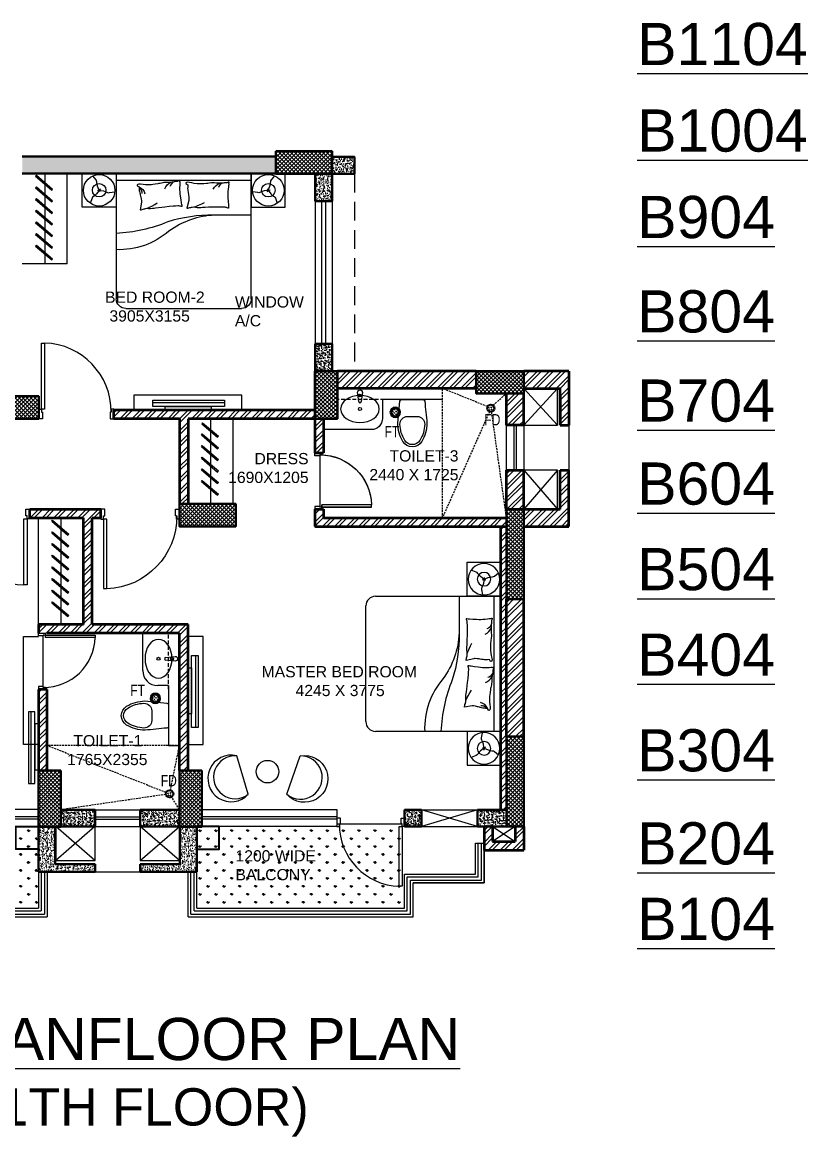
# Model space of a CAD drawing. Header units: millimetres. Extents: x 2919505 to 2966223, y -2460693 to -2283121.
# Drawn here: x 2955754 to 2966223, y -2317863 to -2303013 of the extents above; entities that cross this region are included whole.
import ezdxf
from ezdxf.enums import TextEntityAlignment as Align

# ---------------------------------------------------------------- set-up
doc = ezdxf.new("R2010")
doc.units = ezdxf.units.MM
doc.header["$LTSCALE"] = 100
doc.header["$MEASUREMENT"] = 0
doc.linetypes.add('DASHED2', pattern=[0.375, 0.25, -0.125])
doc.linetypes.add('HIDDEN', pattern=[0.375, 0.25, -0.125])
for name, color, linetype, lineweight in [('ACC BLOCK', 211, 'Continuous', 30), ('COL H', 252, 'Continuous', 5), ('COLHACTH', 252, 'Continuous', 5), ('door', 35, 'Continuous', 13), ('FIX', 152, 'Continuous', 18), ('fixtures', 151, 'Continuous', 5), ('furn', 12, 'Continuous', 13), ('furniture', 5, 'Continuous', 18), ('hatch', 9, 'Continuous', 0), ('hidden', 127, 'HIDDEN', 5), ('MKG TEXT', 7, 'Continuous', 25), ('PROJ.', 7, 'DASHED2', 18), ('S-BALCONY HATCH', 34, 'Continuous', 5), ('Stairs', 2, 'Continuous', 18), ('text', 7, 'Continuous', 9), ('WALL', 1, 'Continuous', 35), ('WALL HATCH', 43, 'Continuous', 5), ('win', 150, 'Continuous', 18)]:
    doc.layers.add(name, color=color, linetype=linetype, lineweight=lineweight)
doc.layers.add('cutout', color=7, linetype='HIDDEN', lineweight=20, true_color=0x0544ff)
doc.layers.add('STR. COLUMN', color=7, linetype='Continuous', lineweight=30, true_color=0xf50000)
doc.styles.add('ARIAL', font='arial.ttf')
doc.styles.add('S', font='GOTHIC.TTF')
doc.styles.get("Standard").update_dxf_attribs({"font": 'sanss___.ttf'})
pattern_1 = [(45, (36.67, 147869.8), (-79.549513, 79.549513), []), (45, (89.7, 147869.8), (-79.549513, 79.549513), [])]
pattern_2 = [(50, (36.665, 147869.8), (71.7260183, -6.2752135), [7.5, -82.5]), (355, (36.665, 147869.8), (-13.8751334, 75.2192134), [6, -66]), (100.4514445, (42.64, 147869.28), (57.8508847, 68.9439991), [6.3740192, -70.1142112]), (46.1842, (36.665, 147889.8), (106.724133, -16.551928), [11.25, -123.75]), (96.6356355, (45.56, 147888.42), (93.4661946, 97.41186), [9.5610342, -105.171376]), (351.184164, (36.67, 147889.8), (93.4661945, 97.41186), [9, -99]), (21, (46.665, 147884.8), (59.6907052, -40.2618891), [7.5, -82.5]), (326, (46.665, 147884.8), (24.3315332, 72.5150045), [6, -66]), (71.4514447, (51.64, 147881.446), (84.0222377, 32.2531153), [6.374019, -70.1142112]), (37.5, (36.665, 147869.8), (1.21598553, 33.28938538), [0, -65.2, 0, -67, 0, -66.25]), (7.5, (36.665, 147869.8), (26.30695374, 39.4411712), [0, -38.2, 0, -63.7, 0, -25.25]), (327.5, (14.365, 147869.8), (53.38224362, -2.25548717), [0, -25, 0, -78, 0, -103.5]), (317.5, (4.365, 147869.8), (58.31861693, 10.01049823), [0, -32.5, 0, -51.8, 0, -73.5])]
pattern_3 = [(45, (0, 147869.8), (-79.549513, 79.549513), []), (45, (53.03, 147869.8), (-79.549513, 79.549513), [])]

# ---------------------------------------------------------------- blocks, each defined once
blk = doc.blocks.new('col-1')
at = {"layer": 'COL H', "lineweight": 5, "ltscale": 0.1}
h = blk.add_hatch(dxfattribs=at)
h.set_pattern_fill('ANSI37', color=256, scale=300)
h.paths.add_polyline_path([(2928695, -2448501), (2928695, -2448801), (2929445, -2448801), (2929445, -2448501)])
at = {"layer": 'STR. COLUMN', "color": 4}
blk.add_lwpolyline([(2928695, -2448501), (2928695, -2448801), (2929445, -2448801), (2929445, -2448501)], close=True, dxfattribs=at)
blk = doc.blocks.new('col11')
at = {"layer": 'COL H', "lineweight": 5, "ltscale": 0.1}
h = blk.add_hatch(dxfattribs=at)
h.set_pattern_fill('ANSI37', color=256, scale=300)
h.paths.add_polyline_path([(2941089, -2447531), (2941319, -2447531), (2941319, -2448731), (2941089, -2448731)])
at = {"layer": 'STR. COLUMN', "color": 4}
blk.add_lwpolyline([(2941089, -2447531), (2941319, -2447531), (2941319, -2448731), (2941089, -2448731)], close=True, dxfattribs=at)
blk = doc.blocks.new('col13')
at = {"layer": 'COLHACTH', "ltscale": 0.1}
h = blk.add_hatch(dxfattribs=at)
h.set_pattern_fill('ANSI37', color=8, scale=300, angle=-90)
h.set_pattern_definition([(315, (5373535.45, 473163.58), (26.5165043, 26.5165043), []), (45, (5373535.45, 473163.58), (-26.5165043, 26.5165043), [])])
h.paths.add_polyline_path([(2925034, -2455531), (2924734, -2455531), (2924734, -2456166), (2925034, -2456166)])
at = {"layer": 'STR. COLUMN', "color": 4}
blk.add_lwpolyline([(2925034, -2455531), (2924734, -2455531), (2924734, -2456166), (2925034, -2456166)], close=True, dxfattribs=at)
blk = doc.blocks.new('A$C4EBC2541')
at = {"layer": 'door', "linetype": 'Continuous'}
for p, q in [((34, 120), (34, 958)), ((34, 958), (74, 958)), ((74, 958), (74, 120)), ((74, 120), (34, 120))]:
    blk.add_line(p, q, dxfattribs=at)
for points in [[(48, 0), (0, 0), (0, 120), (34, 120), (34, 82), (48, 82)], [(902, 0), (950, 0), (950, 120), (916, 120), (916, 82), (902, 82)]]:
    blk.add_lwpolyline(points, close=True, dxfattribs=at)
at = {"layer": 'door', "lineweight": 9, "ltscale": 0.5}
blk.add_arc((47, 89), 870, 359.5132, 88.1997, dxfattribs=at)
blk = doc.blocks.new('A$C36853A70')
at = {"layer": 'furn', "ltscale": 0.005}
blk.add_line((84, 0), (84, 800), dxfattribs=at)
blk.add_lwpolyline([(39, 648), (0, 648), (0, 136), (39, 136)], close=True, dxfattribs=at)
blk.add_3dface([(111, 800, 0), (39, 800, 0), (39, 0, 0), (111, 0, 0)], dxfattribs=at)
blk = doc.blocks.new('FT')
h = blk.add_hatch()
h.set_pattern_fill('GRASS', color=1, scale=30, style=0)
h.set_pattern_definition([(90, (-291077.183, -132848.178), (-21.2132034, 21.2132034), [5.625, -36.801407]), (45, (-291077.183, -132848.178), (-21.2132034, 21.2132034), [5.625, -24.375]), (135, (-291077.183, -132848.178), (-21.2132034, -21.2132034), [5.625, -24.375])])
h.paths.add_polyline_path([(50, 0, 1), (-50, 0, 1)])
at = {"ltscale": 0.01}
for radius in [65, 50]:
    blk.add_circle((0, 0), radius, dxfattribs=at)
blk = doc.blocks.new('FD')
h = blk.add_hatch()
h.set_pattern_fill('GRASS', color=1, scale=30, style=0)
h.set_pattern_definition([(48.263517, (-305643.78, 94638.493), (-1.7078496, 29.951348), [5.625, -36.801407]), (3.263517, (-305643.78, 94638.493), (-1.7078496, 29.951348), [5.625, -24.375]), (93.263517, (-305643.78, 94638.493), (-29.951348, -1.7078496), [5.625, -24.375])])
edge = h.paths.add_edge_path()
edge.add_arc((0, 0), 50, 318.2635, 498.2635)
edge.add_arc((0, 0), 50, 138.2635, 318.2635)
blk.add_circle((0, 0), 50)
blk = doc.blocks.new('A$C69EA10B6')
at = {"layer": 'furniture', "extrusion": (0, 0, -1)}
for p, q in [((1671, 900), (0, 900)), ((0, 900), (0, -900)), ((1800, -771), (1800, 771)), ((0, -900), (1671, -900))]:
    blk.add_line(p, q, dxfattribs=at)
at = {"layer": 'furniture', "flags": 128}
for points in [[(245, 1117), (169, 1148), (144, 1155), (123, 1158), (113, 1159, -0.201759), (86, 1169), (32, 1213)], [(206, 1110), (271, 1161), (289, 1179), (303, 1196), (308, 1204, -0.201759), (330, 1222), (396, 1247)], [(223, 1151), (234, 1070), (240, 1045), (249, 1025), (253, 1016, -0.201759), (257, 988), (246, 918)], [(557, 900), (557, 397, 0.081096), (648, -213, -0.085459), (800, -900)], [(557, 412, 0.147224), (770, -197, -0.192024), (1016, -900)], [(223, -1151), (234, -1070), (240, -1045), (249, -1025), (253, -1016, 0.201759), (257, -988), (246, -918)], [(245, -1117), (169, -1148), (144, -1155), (123, -1158), (113, -1159, 0.201759), (86, -1169), (32, -1213)], [(206, -1110), (271, -1161), (289, -1179), (303, -1196), (308, -1204, 0.201759), (330, -1222), (396, -1247)]]:
    blk.add_lwpolyline(points, format="xyb", dxfattribs=at)
for points in [[(462, 601), (458, 603), (454, 603), (437, 600), (421, 599), (373, 596), (325, 593), (294, 592), (268, 592), (241, 593), (210, 595), (180, 599), (158, 603), (151, 604), (143, 604), (136, 602), (131, 601), (126, 602), (124, 604), (123, 607), (121, 607), (119, 607), (117, 601), (117, 601), (118, 593), (121, 585), (125, 576), (127, 565), (126, 555), (126, 539), (129, 524), (131, 493), (131, 464), (130, 435), (128, 406), (127, 389), (127, 372), (132, 337), (134, 320), (136, 304), (138, 270), (140, 237), (139, 220), (138, 180), (134, 140), (128, 109), (120, 75), (119, 54), (120, 38), (127, 29), (137, 29), (137, 29), (154, 55), (178, 53), (202, 52), (218, 53), (233, 55), (250, 58), (259, 59), (277, 63), (288, 65), (315, 68), (343, 70), (352, 70), (360, 68), (462, 43), (462, 55), (460, 66), (457, 80), (453, 94), (451, 104), (449, 114), (448, 135), (451, 155), (454, 181), (455, 207), (454, 227), (452, 248), (450, 286), (448, 329), (447, 373), (446, 429), (446, 486), (447, 516), (448, 546), (450, 556), (451, 567), (455, 576), (460, 589), (461, 595)], [(439, -23), (434, -21), (430, -22), (414, -25), (398, -28), (351, -35), (303, -42), (273, -46), (246, -49), (220, -50), (189, -50), (158, -49), (136, -47), (129, -47), (121, -47), (114, -50), (109, -51), (104, -51), (102, -49), (101, -47), (99, -46), (96, -46), (95, -53), (95, -53), (97, -61), (100, -68), (105, -77), (109, -88), (108, -98), (109, -113), (114, -129), (118, -159), (121, -188), (122, -217), (123, -246), (124, -263), (125, -280), (133, -314), (137, -331), (140, -347), (145, -380), (150, -413), (151, -430), (153, -470), (152, -511), (149, -542), (145, -576), (145, -598), (148, -613), (155, -621), (165, -620), (165, -620), (180, -594), (204, -594), (228, -592), (243, -590), (258, -587), (275, -582), (284, -580), (302, -575), (312, -572), (339, -566), (366, -562), (375, -562), (384, -562), (487, -579), (486, -566), (483, -555), (479, -542), (474, -528), (471, -519), (468, -509), (466, -488), (467, -468), (468, -442), (466, -416), (463, -396), (460, -375), (454, -337), (449, -294), (444, -251), (438, -195), (433, -139), (431, -109), (430, -79), (430, -68), (431, -58), (434, -48), (438, -35), (439, -29)]]:
    blk.add_lwpolyline(points, close=True, dxfattribs=at)
for points in [[(448, 136), (440, 161), (434, 178), (425, 199), (406, 240), (389, 276)], [(466, -487), (456, -463), (448, -447), (437, -426), (415, -387), (394, -352)]]:
    blk.add_lwpolyline(points, dxfattribs=at)
at = {"layer": 'furniture'}
for centre, radius in [((225, 1127), 210), ((225, 1127), 90), ((225, -1127), 210), ((225, -1127), 90)]:
    blk.add_circle(centre, radius, dxfattribs=at)
at = {"layer": 'furniture', "extrusion": (0, 0, -1)}
for centre, radius, start, end in [((-1671, 771), 129, 90, 180), ((-285, 543), 167, 296.9135, 338.2241), ((-268, -96), 167, 291.9135, 333.2241), ((-297, -642), 127, 22.4901, 79.2392), ((-256, -632), 72.5, 31.6255, 99.8414), ((-1671, -771), 129, 180, 270)]:
    blk.add_arc(centre, radius, start, end, dxfattribs=at)
at = {"layer": 'furniture'}
for centre, start, end in [((209, 543), 193.2087, 254.2869), ((192, -103), 198.2087, 259.2869)]:
    blk.add_arc(centre, 82, start, end, dxfattribs=at)
for points in [[(0, 900), (452, 900), (452, 1352), (0, 1352)], [(90, 900), (0, 900), (0, -900), (90, -900)], [(0, -900), (452, -900), (452, -1352), (0, -1352)]]:
    blk.add_3dface(points, dxfattribs=at)
blk = doc.blocks.new('WC-WH')
for points in [[(315, 195), (22, 165, 0.384412), (0, 140), (0, -140, 0.383904), (22, -165, 0.001434), (314, -195, 0.140641), (560, -125, 0.259738), (630, 0, 0.259738), (560, 125, 0.139471)], [(225, 65), (225, -65, 0.422961), (328, -165, 0.13189), (544, -100, 0.259738), (600, 0, 0.259738), (544, 100, 0.13189), (328, 165, 0.422961)]]:
    blk.add_lwpolyline(points, format="xyb", close=True)
blk.add_arc((316, -170), 25, 264.2811, 270.16)
blk = doc.blocks.new('A$C618E22CC')
at = {"layer": 'FIX', "color": 151, "ltscale": 0.005}
for p, q in [((25, 239, -60), (129, 227, -60)), ((129, 199, -60), (25, 187, -60))]:
    blk.add_line(p, q, dxfattribs=at)
for centre, radius in [((61, 213, -60), 16.2), ((210, 213, -60), 17)]:
    blk.add_circle(centre, radius, dxfattribs=at)
at = {"layer": 'FIX', "color": 151, "ltscale": 0.005, "extrusion": (-3.17778e-34, -3.38964e-33, -1)}
blk.add_arc((-26, 213, 60), 25.7, 271.3849, 88.6151, dxfattribs=at)
at = {"layer": 'FIX', "color": 151, "ltscale": 0.005}
blk.add_arc((129, 213, -60), 13.6, 270.0001, 89.9999, dxfattribs=at)
at = {"layer": 'FIX', "color": 151, "ltscale": 0.005, "extrusion": (-1.16519e-33, -3.38964e-33, -1)}
blk.add_ellipse((210, 213, -60), major_axis=(0, 213), ratio=0.698357, dxfattribs=at)

msp = doc.modelspace()

# ---------------------------------------------------------------- hatches: boundary and pattern name
at = {"layer": 'S-BALCONY HATCH'}
h = msp.add_hatch(dxfattribs=at)
h.set_pattern_fill('GRASS', color=256, scale=150, style=0)
h.set_pattern_definition([(90, (3840323.48, -1897911.68), (-106.066017, 106.066017), [28.125, -184.007034]), (45, (3840323.48, -1897911.68), (-106.066017, 106.066017), [28.125, -121.875]), (135, (3840323.48, -1897911.68), (-106.066017, -106.066017), [28.125, -121.875])])
h.paths.add_polyline_path([(2954098.3, -2314816.3), (2954583.3, -2314816.3), (2954583.3, -2314816.3), (2955969.3, -2314816.3), (2955969.3, -2314296.3), (2955970, -2313731.3), (2954098.3, -2313731.3)])
h = msp.add_hatch(dxfattribs=at)
h.set_pattern_fill('GRASS', color=256, scale=150, style=0)
h.set_pattern_definition([(90, (3844304.48, -1897911.68), (-106.066017, 106.066017), [28.125, -184.007034]), (45, (3844304.48, -1897911.68), (-106.066017, 106.066017), [28.125, -121.875]), (135, (3844304.48, -1897911.68), (-106.066017, -106.066017), [28.125, -121.875])])
h.paths.add_polyline_path([(2958079.3, -2314816.3), (2958564.3, -2314816.3), (2958564.3, -2314816.3), (2960849.2, -2314816.3), (2960849.2, -2314296.3), (2960848.9, -2314296.3), (2960849.6, -2313731.3), (2958079.3, -2313731.3)])
at = {"layer": 'WALL HATCH'}
h = msp.add_hatch(dxfattribs=at)
h.set_pattern_fill('AR-CONC', color=8, scale=10, style=0)
h.set_pattern_definition(pattern_2)
h.paths.add_polyline_path([(2959134.2, -2305026.3), (2959134.2, -2304801.3), (2955754.2, -2304801.3), (2955754.2, -2305026.3)])
h = msp.add_hatch(dxfattribs=at)
h.set_pattern_fill('AR-CONC', color=8, scale=10, style=0)
h.set_pattern_definition(pattern_2)
h.paths.add_polyline_path([(2960184.2, -2304806.3), (2959884.2, -2304806.3), (2959884.2, -2305031.3), (2960184.2, -2305031.3)])
h.paths.add_polyline_path([(2959659.2, -2305031.3), (2959884.2, -2305031.3), (2959884.2, -2305389.9), (2959659.2, -2305389.9)])
h = msp.add_hatch(dxfattribs=at)
h.set_pattern_fill('AR-CONC', color=8, scale=10, style=0)
h.set_pattern_definition(pattern_2)
h.paths.add_polyline_path([(2959659.2, -2307661.3), (2959884.2, -2307661.3), (2959884.2, -2307296.4), (2959659.2, -2307296.4)])
h = msp.add_hatch(dxfattribs=at)
h.set_pattern_fill('ANSI32', color=256, scale=300, style=0)
h.set_pattern_definition(pattern_1)
h.paths.add_polyline_path([(2959654.2, -2309501.3), (2959769.2, -2309501.3), (2959769.2, -2309616.3), (2962209.3, -2309616.3), (2962209.3, -2309731.3), (2959654.2, -2309731.3)])
h.paths.add_polyline_path([(2963039.3, -2308382.5), (2962924.3, -2308383.5), (2962924.3, -2307982.3), (2962924.3, -2307891.3), (2962439.3, -2307891.3), (2962439.3, -2307661.3), (2963039.3, -2307661.3)])
h.paths.add_polyline_path([(2962439.3, -2307891.3), (2962439.3, -2307961.3), (2962209.3, -2307961.3), (2962209.3, -2308382.5), (2962439.3, -2308382.5), (2962439.3, -2307891.3)])
h = msp.add_hatch(dxfattribs=at)
h.set_pattern_fill('ANSI32', color=256, scale=300, style=0)
h.set_pattern_definition(pattern_1)
h.paths.add_polyline_path([(2961804.3, -2307661.3), (2961804.3, -2307661.3), (2961751.5, -2307661.3), (2959954.2, -2307661.3), (2959954.2, -2307891.3), (2961804.3, -2307891.3)])
h = msp.add_hatch(dxfattribs=at)
h.set_pattern_fill('ANSI32', color=256, scale=300, style=0)
h.set_pattern_definition(pattern_1)
h.paths.add_polyline_path([(2956974.2, -2308181.3), (2956974.2, -2308296.3), (2957849.3, -2308296.3), (2957849.5, -2309431.3), (2957964.3, -2309431.3), (2957964.3, -2308296.3), (2959654.2, -2308296.3), (2959654.2, -2308181.3)])
h = msp.add_hatch(dxfattribs=at)
h.set_pattern_fill('ANSI32', color=256, scale=300, style=0)
h.set_pattern_definition(pattern_1)
h.paths.add_polyline_path([(2959654.2, -2308296.3), (2959769.2, -2308296.3), (2959769.2, -2308751.3), (2959748.9, -2308751.3), (2959748.9, -2308751.3), (2959654.2, -2308751.3)])
h = msp.add_hatch(dxfattribs=at)
h.set_pattern_fill('ANSI32', color=256, scale=300, style=0)
h.set_pattern_definition(pattern_1)
h.paths.add_polyline_path([(2962209.3, -2308982.5), (2962439.3, -2308982.5), (2962439.3, -2309053.8), (2962439.3, -2309501.3), (2962209.3, -2309501.3)])
h = msp.add_hatch(dxfattribs=at)
h.set_pattern_fill('ANSI32', color=256, scale=300, style=0)
h.set_pattern_definition(pattern_1)
h.paths.add_polyline_path([(2963039.3, -2309731.3), (2963039.3, -2308982.5), (2962924.3, -2308982.5), (2962924.3, -2309501.3), (2962439.3, -2309501.3), (2962439.3, -2309731.3)])
h = msp.add_hatch(dxfattribs=at)
h.set_pattern_fill('ANSI32', color=256, scale=300, style=0)
h.set_pattern_definition(pattern_3)
h.paths.add_polyline_path([(2957849.3, -2312981.3), (2957964.3, -2312981.3), (2957964.3, -2311036.8), (2956684.3, -2311036.8), (2956684.3, -2309501.3), (2955854.3, -2309501.3), (2955854.3, -2309616.3), (2956569.3, -2309616.3), (2956569.3, -2311151.8), (2956834.3, -2311151.8), (2956834.3, -2311151.8), (2957849.3, -2311151.8)])
h = msp.add_hatch(dxfattribs=at)
h.set_pattern_fill('ANSI32', color=256, scale=300, style=0)
h.set_pattern_definition(pattern_3)
h.paths.add_polyline_path([(2956684.3, -2309501.3), (2956799.3, -2309501.3), (2956799.3, -2309616.3), (2956684.3, -2309616.3)])
h = msp.add_hatch(dxfattribs=at)
h.set_pattern_fill('ANSI32', color=256, scale=300, style=0)
h.set_pattern_definition([(45, (2939500.94, -2302441.33), (-79.5495, 79.5495), []), (45, (2939553.98, -2302441.33), (-79.5495, 79.5495), [])])
h.paths.add_polyline_path([(2962134.3, -2311542.7), (2962134.3, -2311324.9), (2962134.3, -2311368.5), (2962134.3, -2311530.1)])
h.paths.add_polyline_path([(2962134.4, -2309731.3), (2962209.3, -2309731.3), (2962209.3, -2311429.6), (2962209.3, -2311530.6), (2962209.3, -2313506.3), (2962134.4, -2313501.3), (2962134.4, -2311360.3), (2962134.3, -2311360.3), (2962134.3, -2309967.5), (2962134.4, -2309967.5)])
h = msp.add_hatch(dxfattribs=at)
h.set_pattern_fill('ANSI32', color=256, scale=300, style=0)
h.set_pattern_definition(pattern_3)
h.paths.add_polyline_path([(2962439.3, -2310701.3), (2962209.3, -2310701.3), (2962209.3, -2312531.3), (2962439.3, -2312531.3)])
h = msp.add_hatch(dxfattribs=at)
h.set_pattern_fill('ANSI32', color=256, scale=300, style=0)
h.set_pattern_definition(pattern_3)
h.paths.add_polyline_path([(2955969.3, -2311151.8), (2956084.3, -2311151.8), (2956084.3, -2311036.8), (2955969.3, -2311036.8)])
h.paths.add_polyline_path([(2956084.3, -2311901.8), (2955969.3, -2311901.8), (2955969.3, -2312981.3), (2956084.3, -2312981.3)])
h = msp.add_hatch(dxfattribs=at)
h.set_pattern_fill('ANSI32', color=256, scale=300, style=0)
h.set_pattern_definition(pattern_3)
h.paths.add_polyline_path([(2956569.3, -2311036.8), (2956199.3, -2311036.8), (2956084.3, -2311036.8), (2956084.3, -2311151.8), (2956569.3, -2311151.8)])
h = msp.add_hatch(dxfattribs=at)
h.set_pattern_fill('AR-CONC', color=8, scale=10, style=0)
h.set_pattern_definition(pattern_2)
edge = h.paths.add_edge_path()
edge.add_line((2956724.3, -2313506.3), (2956269.3, -2313506.3))
edge.add_line((2956269.3, -2313506.3), (2956269.3, -2313731.3))
edge.add_line((2956269.3, -2313731.3), (2956724.3, -2313731.3))
edge.add_line((2956724.3, -2313731.3), (2956724.3, -2313501.3))
h = msp.add_hatch(dxfattribs=at)
h.set_pattern_fill('AR-CONC', color=8, scale=10, style=0)
h.set_pattern_definition(pattern_2)
h.paths.add_polyline_path([(2957324.3, -2313731.3), (2957324.3, -2313506.3), (2957849.3, -2313506.3), (2957849.3, -2313731.3)])
h = msp.add_hatch(dxfattribs=at)
h.set_pattern_fill('AR-CONC', color=8, scale=10, style=0)
h.set_pattern_definition(pattern_2)
h.paths.add_polyline_path([(2962209.3, -2313506.3), (2961824, -2313506.3), (2961824, -2313731.3), (2962209.3, -2313731.3)])
h.paths.add_polyline_path([(2961061.7, -2313506.3), (2960849.2, -2313506.3), (2960849.2, -2313731.3), (2961061.7, -2313731.3)])
h = msp.add_hatch(dxfattribs=at)
h.set_pattern_fill('AR-CONC', color=8, scale=10, style=0)
h.set_pattern_definition(pattern_2)
h.paths.add_polyline_path([(2956194.3, -2314231.3), (2956724.3, -2314231.3), (2956724.3, -2314331.3), (2955969.3, -2314331.3), (2955969.3, -2313731.3), (2956199.3, -2313731.3), (2956194.3, -2313732.2), (2956194.3, -2314180.5)])
h = msp.add_hatch(dxfattribs=at)
h.set_pattern_fill('AR-CONC', color=8, scale=10, style=0)
h.set_pattern_definition(pattern_2)
h.paths.add_polyline_path([(2957324.3, -2314331.3), (2958079.3, -2314331.3), (2958079.3, -2313731.3), (2957854.3, -2313731.3), (2957854.3, -2314231.3), (2957324.3, -2314231.3)])
h = msp.add_hatch(dxfattribs=at)
h.set_pattern_fill('ANSI32', color=256, scale=300, style=0)
h.set_pattern_definition(pattern_1)
h.paths.add_polyline_path([(2962023.9, -2313931.3), (2962439.3, -2313931.3), (2962439.3, -2314046.3), (2962023.9, -2314046.3)])
h.paths.add_polyline_path([(2962023.9, -2313731.3), (2961908.9, -2313731.3), (2961908.9, -2314046.3), (2962023.9, -2314046.3)])
h.paths.add_polyline_path([(2962439.3, -2313731.3), (2962324.3, -2313731.3), (2962324.3, -2313931.3), (2962439.3, -2313931.3)])

# ---------------------------------------------------------------- linework, layer by layer
at = {"layer": 'ACC BLOCK', "ltscale": 0.1}
for p, q in [((2955754.2, -2304801.3), (2959134.2, -2304801.3)), ((2959884.2, -2304806.3), (2960184.2, -2304806.3)), ((2960184.2, -2305031.3), (2960184.2, -2304806.3)), ((2955754.2, -2305026.3), (2959134.2, -2305026.3)), ((2959659.2, -2305396.7), (2959659.2, -2305031.3)), ((2959884.2, -2305031.3), (2959884.2, -2305396.7)), ((2959884.2, -2305031.3), (2960184.2, -2305031.3)), ((2959659.2, -2305396.7), (2959884.2, -2305396.7)), ((2959659.2, -2307296.4), (2959659.2, -2307661.3)), ((2959884.2, -2307296.4), (2959659.2, -2307296.4)), ((2959884.2, -2307296.4), (2959884.2, -2307661.3)), ((2956724.3, -2313506.3), (2956269.3, -2313506.3)), ((2956724.3, -2313731.3), (2956724.3, -2313506.3)), ((2957324.3, -2313506.3), (2957849.3, -2313506.3)), ((2957324.3, -2313731.3), (2957324.3, -2313506.3)), ((2960849.2, -2313506.3), (2961074.2, -2313506.3)), ((2960849.2, -2313731.3), (2960849.2, -2313506.3)), ((2961074.2, -2313506.3), (2961074.2, -2313731.3)), ((2961824, -2313506.3), (2961824, -2313731.3)), ((2961824, -2313506.3), (2962209.3, -2313506.3)), ((2955969.3, -2313731.3), (2955969.3, -2314331.3)), ((2956194.3, -2313731.3), (2956194.3, -2314231.3)), ((2956724.3, -2313731.3), (2956199.3, -2313731.3)), ((2957324.3, -2313731.3), (2957849.3, -2313731.3)), ((2957854.3, -2313731.3), (2957854.3, -2314231.3)), ((2958079.3, -2313731.3), (2958079.3, -2314331.3)), ((2960849.2, -2313731.3), (2961074.2, -2313731.3)), ((2961824, -2313731.3), (2962209.3, -2313731.3)), ((2956724.3, -2314231.3), (2956194.3, -2314231.3)), ((2956724.3, -2314231.3), (2956724.3, -2314331.3)), ((2957324.3, -2314231.3), (2957854.3, -2314231.3)), ((2957324.3, -2314331.3), (2957324.3, -2314231.3)), ((2956724.3, -2314331.3), (2955969.3, -2314331.3)), ((2957324.3, -2314331.3), (2958079.3, -2314331.3))]:
    msp.add_line(p, q, dxfattribs=at)
at = {"layer": 'cutout', "color": 160, "linetype": 'Continuous', "lineweight": 9, "ltscale": 0.1, "true_color": 0x0040ff}
for p, q in [((2962889.3, -2307891.3), (2962439.3, -2308382.5)), ((2962439.3, -2307891.3), (2962889.3, -2308382.5)), ((2962439.3, -2308982.5), (2962889.3, -2309501.3)), ((2962889.3, -2308982.5), (2962439.3, -2309501.3)), ((2956723.5, -2313731.3), (2956199.3, -2314181.3)), ((2956723.5, -2314181.3), (2956199.3, -2313731.3)), ((2957323.5, -2314181.3), (2957849.3, -2313731.3)), ((2957849.3, -2314181.3), (2957324.3, -2313731.3)), ((2962324.3, -2313731.3), (2962023.9, -2313931.3)), ((2962023.9, -2313731.3), (2962324.3, -2313931.3))]:
    msp.add_line(p, q, dxfattribs=at)
at = {"layer": 'cutout', "color": 160, "linetype": 'Continuous', "ltscale": 0.1, "true_color": 0x0040ff}
for points in [[(2962889.3, -2307891.3), (2962439.3, -2307891.3), (2962439.3, -2308382.5), (2962889.3, -2308382.5)], [(2962889.3, -2308982.5), (2962439.3, -2308982.5), (2962439.3, -2309501.3), (2962889.3, -2309501.3)], [(2962023.9, -2313731.3), (2962324.3, -2313731.3), (2962324.3, -2313931.3), (2962023.9, -2313931.3)]]:
    msp.add_lwpolyline(points, close=True, dxfattribs=at)
for points in [[(2956724.3, -2314181.3), (2956724.3, -2313731.3), (2956199.3, -2313731.3), (2956199.3, -2314181.3), (2956724.3, -2314181.3)], [(2957849.3, -2314181.3), (2957849.3, -2313731.3), (2957324.3, -2313731.3), (2957324.3, -2314181.3), (2957849.3, -2314181.3)]]:
    msp.add_lwpolyline(points, dxfattribs=at)
at = {"layer": 'door', "linetype": 'Continuous'}
for p, q in [((2959654.2, -2308751.3), (2959748.9, -2308751.3)), ((2959654.2, -2308789.2), (2959654.2, -2308751.3)), ((2959718.6, -2308789.2), (2959654.2, -2308789.2)), ((2959718.6, -2308777.8), (2959718.6, -2308789.2)), ((2959748.9, -2308777.8), (2959718.6, -2308777.8)), ((2959748.9, -2308751.3), (2959748.9, -2308777.8)), ((2959654.2, -2309463.5), (2959654.2, -2309501.3)), ((2959718.6, -2309463.5), (2959654.2, -2309463.5)), ((2959654.2, -2309501.3), (2959748.9, -2309501.3)), ((2959718.6, -2309474.8), (2959718.6, -2309463.5)), ((2960410.8, -2309474.8), (2959718.6, -2309474.8)), ((2959748.9, -2309501.3), (2959748.9, -2309442.9)), ((2960410.8, -2309442.9), (2959748.9, -2309442.9)), ((2960410.8, -2309474.8), (2960410.8, -2309442.9))]:
    msp.add_line(p, q, dxfattribs=at)
at = {"layer": 'door'}
for p, q in [((2959718.6, -2308789.2), (2959718.6, -2309463.3)), ((2956033.6, -2311864), (2956033.6, -2311189.9)), ((2959949.2, -2313694.9), (2960803.6, -2313694.9))]:
    msp.add_line(p, q, dxfattribs=at)
at = {"layer": 'door', "lineweight": 9, "ltscale": 0.5, "extrusion": (0, 0, -1)}
for start_param, end_param in [(-0.0084924, 1.5393788), (-0.0084924, 0.0085007), (0.0085007, 1.5393788)]:
    msp.add_ellipse((2959724.4, -2309464.5), major_axis=(0, 686.7), ratio=1, start_param=start_param, end_param=end_param, dxfattribs=at)
at = {"layer": 'fixtures', "color": 8, "linetype": 'DASHED2', "ltscale": 2}
for p, q in [((2960654.2, -2308041.3), (2959954.2, -2308041.3)), ((2957704.3, -2311901.3), (2957704.3, -2311151.8))]:
    msp.add_line(p, q, dxfattribs=at)
at = {"layer": 'fixtures'}
for p, q in [((2957359.3, -2311652), (2957359.3, -2311151.8)), ((2957704.3, -2311852), (2957559.3, -2311852)), ((2957704.3, -2311852), (2957704.3, -2312652)), ((2957704.3, -2312652), (2957849.3, -2312652))]:
    msp.add_line(p, q, dxfattribs=at)
msp.add_lwpolyline([(2961354.2, -2308041.3), (2960554.2, -2308041.3), (2960554.2, -2308291.3, -0.4142136), (2960404.2, -2308441.3), (2959854.2, -2308441.3), (2959769.2, -2308441.3)], format="xyb", dxfattribs=at)
msp.add_arc((2957559.3, -2311652), 200, 180, 270, dxfattribs=at)
at = {"layer": 'furniture'}
for points in [[(2958681.2, -2308181.3), (2958681.2, -2307981.3), (2957242.7, -2307981.3), (2957242.7, -2308181.3)], [(2955969.3, -2312638.1), (2955769.3, -2312638.1), (2955769.3, -2311199.6), (2955969.3, -2311199.6)], [(2957964.3, -2312638.1), (2958164.3, -2312638.1), (2958164.3, -2311199.6), (2957964.3, -2311199.6)]]:
    msp.add_lwpolyline(points, dxfattribs=at)
for points in [[(2958767, -2313299.1), (2958612.2, -2312787.6, 1.7547033), (2958767, -2313299.1)], [(2959279.3, -2313299.1), (2959457.1, -2312787.6, -1.7316558), (2959279.3, -2313299.1)]]:
    msp.add_lwpolyline(points, format="xyb", close=True, dxfattribs=at)
msp.add_circle((2959023.2, -2312998.5), 150, dxfattribs=at)
for centre, radius, start, end in [((2958590.8, -2313073.3), 286.4, 85.72245, 307.96325), ((2959463.4, -2313076.4), 288.9, 230.41503, 91.23917)]:
    msp.add_arc(centre, radius, start, end, dxfattribs=at)
at = {"layer": 'hatch'}
for p, q in [((2955931, -2305065.9), (2955942.4, -2305052.5)), ((2955931, -2305065.9), (2956147.8, -2305249.3)), ((2955942.4, -2305052.5), (2956159.2, -2305235.8)), ((2956054.2, -2305031.3), (2956054.2, -2306231.3)), ((2956354.2, -2306231.3), (2956354.2, -2305031.3)), ((2955931, -2305220.9), (2955942.4, -2305207.4)), ((2955931, -2305220.9), (2956147.8, -2305404.2)), ((2955942.4, -2305207.4), (2956159.2, -2305390.8)), ((2955931, -2305375.8), (2955942.4, -2305362.4)), ((2955931, -2305375.8), (2956147.8, -2305559.2)), ((2955942.4, -2305362.4), (2956159.2, -2305545.7)), ((2956147.8, -2305249.3), (2956159.2, -2305235.8)), ((2955931, -2305530.8), (2955942.4, -2305517.3)), ((2955942.4, -2305517.3), (2956159.2, -2305700.7)), ((2956147.8, -2305404.2), (2956159.2, -2305390.8)), ((2955931, -2305530.8), (2956147.8, -2305714.1)), ((2955931, -2305685.7), (2955942.4, -2305672.3)), ((2955942.4, -2305672.3), (2956159.2, -2305855.6)), ((2956147.8, -2305559.2), (2956159.2, -2305545.7)), ((2955931, -2305685.7), (2956147.8, -2305869.1)), ((2956147.8, -2305714.1), (2956159.2, -2305700.7)), ((2955931, -2305840.7), (2955942.4, -2305827.2)), ((2955931, -2305840.7), (2956147.8, -2306024)), ((2955942.4, -2305827.2), (2956159.2, -2306010.6)), ((2956147.8, -2305869.1), (2956159.2, -2305855.6)), ((2955931, -2305995.6), (2955942.4, -2305982.2)), ((2955931, -2305995.6), (2956147.8, -2306178.9)), ((2955942.4, -2305982.2), (2956159.2, -2306165.5)), ((2956147.8, -2306024), (2956159.2, -2306010.6)), ((2956354.2, -2306231.3), (2955754.2, -2306231.3)), ((2956147.8, -2306178.9), (2956159.2, -2306165.5)), ((2958264.3, -2308296.3), (2958264.3, -2309431.3)), ((2958564.3, -2309431.3), (2958564.3, -2308296.3)), ((2958157.7, -2308348.5), (2958146.3, -2308361.9)), ((2958146.3, -2308361.9), (2958357.9, -2308540.8)), ((2958157.7, -2308348.5), (2958369.2, -2308527.4)), ((2958141.1, -2308512.5), (2958152.5, -2308499)), ((2958141.1, -2308512.5), (2958357.9, -2308695.8)), ((2958152.5, -2308499), (2958369.2, -2308682.3)), ((2958357.9, -2308540.8), (2958369.2, -2308527.4)), ((2958141.1, -2308667.4), (2958152.5, -2308654)), ((2958141.1, -2308667.4), (2958357.9, -2308850.7)), ((2958152.5, -2308654), (2958369.2, -2308837.3)), ((2958357.9, -2308695.8), (2958369.2, -2308682.3)), ((2958141.1, -2308822.3), (2958152.5, -2308808.9)), ((2958141.1, -2308822.3), (2958357.9, -2309005.7)), ((2958152.5, -2308808.9), (2958369.2, -2308992.2)), ((2958357.9, -2308850.7), (2958369.2, -2308837.3)), ((2958141.1, -2308977.3), (2958152.5, -2308963.9)), ((2958141.1, -2308977.3), (2958357.9, -2309160.6)), ((2958152.5, -2308963.9), (2958369.2, -2309147.2)), ((2958357.9, -2309005.7), (2958369.2, -2308992.2)), ((2958141.1, -2309132.2), (2958152.5, -2309118.8)), ((2958141.1, -2309132.2), (2958357.9, -2309315.6)), ((2958152.5, -2309118.8), (2958369.2, -2309302.1)), ((2958357.9, -2309160.6), (2958369.2, -2309147.2)), ((2958357.9, -2309315.6), (2958369.2, -2309302.1)), ((2955969.3, -2311036.8), (2955969.3, -2309616.3)), ((2956146.1, -2309662.6), (2956157.5, -2309649.1)), ((2956146.1, -2309662.6), (2956362.9, -2309845.9)), ((2956157.5, -2309649.1), (2956374.2, -2309832.5)), ((2956269.3, -2309616.3), (2956269.3, -2311036.8)), ((2956146.1, -2309817.5), (2956157.5, -2309804.1)), ((2956146.1, -2309817.5), (2956362.9, -2310000.8)), ((2956157.5, -2309804.1), (2956374.2, -2309987.4)), ((2956146.1, -2309972.5), (2956157.5, -2309959)), ((2956146.1, -2309972.5), (2956362.9, -2310155.8)), ((2956157.5, -2309959), (2956374.2, -2310142.4)), ((2956362.9, -2309845.9), (2956374.2, -2309832.5)), ((2956146.1, -2310127.4), (2956157.5, -2310114)), ((2956146.1, -2310127.4), (2956362.9, -2310310.7)), ((2956157.5, -2310114), (2956374.2, -2310297.3)), ((2956362.9, -2310000.8), (2956374.2, -2309987.4)), ((2956146.1, -2310282.4), (2956157.5, -2310268.9)), ((2956157.5, -2310268.9), (2956374.2, -2310452.2)), ((2956362.9, -2310155.8), (2956374.2, -2310142.4)), ((2956146.1, -2310282.4), (2956362.9, -2310465.7)), ((2956146.1, -2310437.3), (2956157.5, -2310423.9)), ((2956157.5, -2310423.9), (2956374.2, -2310607.2)), ((2956362.9, -2310310.7), (2956374.2, -2310297.3)), ((2956146.1, -2310437.3), (2956362.9, -2310620.6)), ((2956362.9, -2310465.7), (2956374.2, -2310452.2)), ((2956146.1, -2310592.3), (2956157.5, -2310578.8)), ((2956146.1, -2310592.3), (2956362.9, -2310775.6)), ((2956157.5, -2310578.8), (2956374.2, -2310762.1)), ((2956362.9, -2310620.6), (2956374.2, -2310607.2)), ((2956146.1, -2310747.2), (2956157.5, -2310733.8)), ((2956146.1, -2310747.2), (2956362.9, -2310930.5)), ((2956157.5, -2310733.8), (2956374.2, -2310917.1)), ((2956362.9, -2310775.6), (2956374.2, -2310762.1)), ((2956362.9, -2310930.5), (2956374.2, -2310917.1))]:
    msp.add_line(p, q, dxfattribs=at)
at = {"layer": 'hidden'}
for p, q in [((2961354.2, -2309616.3), (2961354.2, -2307891.3)), ((2957849.3, -2312651.8), (2956084.3, -2312651.8))]:
    msp.add_line(p, q, dxfattribs=at)
for points in [[(2961954.3, -2308134.1), (2961354.2, -2307891.3)], [(2962030.2, -2308115.8), (2962204.3, -2307961.3)], [(2961981.5, -2308201.9), (2961354.2, -2309616.3)], [(2962006.5, -2308204.8), (2962204.3, -2309616.3)], [(2957670.9, -2313277.3), (2956084.3, -2312651.8)], [(2957728.7, -2313245.6), (2957849.3, -2312651.8)], [(2957668.4, -2313301.6), (2956269.3, -2313506.3)], [(2957849.3, -2313501.3), (2957744.7, -2313336.6)]]:
    msp.add_lwpolyline(points, dxfattribs=at)
at = {"layer": 'MKG TEXT', "color": 200, "ltscale": 0.01}
msp.add_lwpolyline([(2955969.8, -2314031.3), (2955669.8, -2314031.3), (2955669.8, -2313731.3), (2955969.8, -2313731.3)], close=True, dxfattribs=at)
at = {"layer": 'MKG TEXT', "ltscale": 0.1}
msp.add_lwpolyline([(2958079.3, -2314031.3), (2958379.3, -2314031.3), (2958379.3, -2313731.3), (2958079.3, -2313731.3)], close=True, dxfattribs=at)
at = {"layer": 'PROJ.', "ltscale": 10}
msp.add_line((2960184.2, -2305031.3), (2960184.2, -2307661.3), dxfattribs=at)
at = {"layer": 'Stairs'}
for p, q in [((2961793.9, -2314366.3), (2961793.9, -2313952.5)), ((2961828.9, -2314401.3), (2961828.9, -2313952.5)), ((2961873.9, -2314446.3), (2961873.9, -2313952.5)), ((2961908.9, -2314481.3), (2961908.9, -2313952.5)), ((2961908.9, -2314046.3), (2961908.9, -2314481.3)), ((2955969.3, -2314331.3), (2955969.3, -2314816.3)), ((2956004.3, -2314331.3), (2956004.3, -2314851.3)), ((2956049.3, -2314331.3), (2956049.3, -2314896.3)), ((2956084.3, -2314331.3), (2956084.3, -2314931.3)), ((2957964.3, -2314931.3), (2957964.3, -2314331.3)), ((2957999.3, -2314896.3), (2957999.3, -2314331.3)), ((2958044.3, -2314851.3), (2958044.3, -2314331.3)), ((2958079.3, -2314816.3), (2958079.3, -2314331.3)), ((2960849.2, -2314816.3), (2960849.2, -2314366.3)), ((2960849.2, -2314366.3), (2961793.9, -2314366.3)), ((2960884.2, -2314851.3), (2960884.2, -2314401.3)), ((2960884.2, -2314401.3), (2961828.9, -2314401.3)), ((2960929.2, -2314896.3), (2960929.2, -2314446.3)), ((2960929.2, -2314446.3), (2961873.9, -2314446.3)), ((2960964.2, -2314481.3), (2961908.9, -2314481.3)), ((2960964.2, -2314931.3), (2960964.2, -2314481.3)), ((2961908.9, -2314481.3), (2960964.2, -2314481.3)), ((2954063.3, -2314851.3), (2956004.3, -2314851.3)), ((2954098.3, -2314816.3), (2955969.3, -2314816.3)), ((2958044.3, -2314851.3), (2960884.2, -2314851.3)), ((2958079.3, -2314816.3), (2960849.2, -2314816.3)), ((2953983.3, -2314931.3), (2956084.3, -2314931.3)), ((2954018.3, -2314896.3), (2956049.3, -2314896.3)), ((2957964.3, -2314931.3), (2960964.2, -2314931.3)), ((2957999.3, -2314896.3), (2960929.2, -2314896.3))]:
    msp.add_line(p, q, dxfattribs=at)
at = {"layer": 'Stairs', "ltscale": 0.1}
msp.add_line((2961793.9, -2313952.5), (2961908.9, -2313952.5), dxfattribs=at)
at = {"layer": 'WALL'}
for p, q in [((2961804.3, -2307661.3), (2959954.2, -2307661.3)), ((2963039.3, -2307661.3), (2962439.3, -2307661.3)), ((2963039.3, -2307661.3), (2963039.3, -2308382.5)), ((2961804.3, -2307891.3), (2959954.2, -2307891.3)), ((2962439.3, -2307891.3), (2962924.3, -2307891.3)), ((2962924.3, -2308382.5), (2962924.3, -2307891.3)), ((2962209.3, -2308382.5), (2962209.3, -2307961.3)), ((2962439.3, -2308382.5), (2962439.3, -2307961.3)), ((2962924.3, -2307981.3), (2962924.3, -2308382.5)), ((2959654.2, -2308181.3), (2956974.2, -2308181.3)), ((2956974.2, -2308296.3), (2956974.2, -2308181.3)), ((2957849.3, -2308296.3), (2956974.2, -2308296.3)), ((2957849.3, -2308296.3), (2957849.3, -2309431.3)), ((2959654.2, -2308296.3), (2957964.3, -2308296.3)), ((2957964.3, -2308296.3), (2957964.3, -2309431.3)), ((2959654.2, -2308296.3), (2959654.2, -2308751.3)), ((2959769.2, -2308296.3), (2959769.2, -2308751.3)), ((2962439.3, -2308382.5), (2962209.3, -2308382.5)), ((2962924.3, -2308382.5), (2963039.3, -2308382.5)), ((2959654.2, -2308751.3), (2959769.2, -2308751.3)), ((2962209.3, -2309501.3), (2962209.3, -2308982.5)), ((2962209.3, -2308982.5), (2962439.3, -2308982.5)), ((2962439.3, -2309501.3), (2962439.3, -2308982.5)), ((2962924.3, -2309501.3), (2962924.3, -2308982.5)), ((2962924.3, -2308982.5), (2963039.3, -2308982.5)), ((2963039.3, -2309731.3), (2963039.3, -2308982.5)), ((2955854.3, -2309616.3), (2955854.3, -2309501.3)), ((2955854.3, -2309501.3), (2956799.3, -2309501.3)), ((2956799.3, -2309616.3), (2956799.3, -2309501.3)), ((2959654.2, -2309501.3), (2959769.2, -2309501.3)), ((2959654.2, -2309501.3), (2959654.2, -2309731.3)), ((2959769.2, -2309501.3), (2959769.2, -2309616.3)), ((2962439.3, -2309501.3), (2962924.3, -2309501.3)), ((2955854.3, -2309616.3), (2956569.3, -2309616.3)), ((2956569.3, -2311036.8), (2956569.3, -2309616.3)), ((2956684.3, -2311036.8), (2956684.3, -2309616.3)), ((2956684.3, -2309616.3), (2956799.3, -2309616.3)), ((2959769.2, -2309616.3), (2962209.3, -2309616.3)), ((2959654.2, -2309731.3), (2962209.3, -2309731.3)), ((2962134.3, -2313506.3), (2962134.3, -2309731.3)), ((2962439.3, -2309731.3), (2963039.3, -2309731.3)), ((2962209.3, -2312531.3), (2962209.3, -2310701.3)), ((2962439.3, -2312531.3), (2962439.3, -2310701.3)), ((2955969.3, -2311036.8), (2955969.3, -2311151.8)), ((2956569.3, -2311036.8), (2955969.3, -2311036.8)), ((2957849.3, -2311151.8), (2956084.3, -2311151.8)), ((2957964.3, -2311036.8), (2956684.3, -2311036.8)), ((2957849.3, -2312981.3), (2957849.3, -2311151.8)), ((2957964.3, -2312981.3), (2957964.3, -2311036.8)), ((2955969.3, -2311901.8), (2955969.3, -2312981.3)), ((2956084.3, -2311901.8), (2955969.3, -2311901.8)), ((2956084.3, -2312981.3), (2956084.3, -2311901.8)), ((2961908.9, -2313731.3), (2961908.9, -2314046.3)), ((2962023.9, -2313731.3), (2962023.9, -2313931.3)), ((2962324.3, -2313731.3), (2962324.3, -2313931.3)), ((2962439.3, -2313731.3), (2962439.3, -2314046.3)), ((2962023.9, -2313931.3), (2962324.3, -2313931.3)), ((2961908.9, -2314046.3), (2962439.3, -2314046.3))]:
    msp.add_line(p, q, dxfattribs=at)
at = {"layer": 'WALL HATCH'}
for p, q in [((2963039.3, -2308382.5), (2963039.3, -2308982.5)), ((2962324.3, -2313731.3), (2962023.9, -2313931.3)), ((2962023.9, -2313731.3), (2962324.3, -2313931.3))]:
    msp.add_line(p, q, dxfattribs=at)
at = {"layer": 'win'}
for p, q in [((2959659.2, -2305396.7), (2959659.2, -2307296.4)), ((2959744.2, -2305396.7), (2959744.2, -2307296.4)), ((2959794.2, -2305396.7), (2959794.2, -2307296.4)), ((2959884.2, -2305396.7), (2959884.2, -2307296.4)), ((2962209.3, -2308982.5), (2962209.3, -2308382.5)), ((2962309.3, -2308982.5), (2962309.3, -2308382.5)), ((2962339.3, -2308382.5), (2962339.3, -2308982.5)), ((2962439.3, -2308382.5), (2962439.3, -2308982.5)), ((2955969.3, -2313501.3), (2954998.3, -2313501.3)), ((2956724.3, -2313506.3), (2957324.3, -2313506.3)), ((2959949.2, -2313506.3), (2958149.3, -2313506.3)), ((2959949.2, -2313731.3), (2959949.2, -2313506.3)), ((2955969.3, -2313601.3), (2954998.3, -2313601.3)), ((2955969.3, -2313631.3), (2954998.3, -2313631.3)), ((2956724.3, -2313601.3), (2957324.3, -2313601.3)), ((2956724.3, -2313631.3), (2957324.3, -2313631.3)), ((2959949.2, -2313601.3), (2958149.3, -2313601.3)), ((2959949.2, -2313631.3), (2958149.3, -2313631.3)), ((2955969.3, -2313731.3), (2954998.3, -2313731.3)), ((2956724.3, -2313731.3), (2957324.3, -2313731.3)), ((2959949.2, -2313731.3), (2958079.3, -2313731.3)), ((2956724.3, -2314331.3), (2957324.3, -2314331.3))]:
    msp.add_line(p, q, dxfattribs=at)
at = {"layer": 'win', "linetype": 'Continuous'}
for p, q in [((2961824, -2313506.3), (2961074.2, -2313731.3)), ((2961824, -2313731.3), (2961074.2, -2313506.3)), ((2961074.2, -2313506.3), (2961824, -2313506.3)), ((2961074.2, -2313731.3), (2961824, -2313731.3))]:
    msp.add_line(p, q, dxfattribs=at)

# ---------------------------------------------------------------- block references
at = {"layer": 'door', "xscale": 1.052709038646882, "yscale": 1.052709022094093, "zscale": 1.052709004367996}
msp.add_blockref('A$C4EBC2541', (2955974.2, -2308296.3), dxfattribs=at)
at = {"layer": 'door'}
for p, xscale, yscale, zscale, rotation in [((2959654.2, -2309501.3), -0.7895321297949348, 0.7895321173803383, 0.7895321040857598, 270), ((2955854.3, -2309501.3), 1.05294132684429, 1.05294131028785, 1.052941292557841, 180), ((2956799.3, -2309501.3), -1.105345533318675, 1.105345515938231, 1.105345497325812, 180), ((2955969.3, -2311151.8), 0.7895321297949348, 0.7895321173803383, 0.7895321040857598, 270), ((2960849.2, -2313617.7), 0.947438578796866, 0.9474385638993496, 0.9474385479458549, 180)]:
    msp.add_blockref('A$C4EBC2541', p, dxfattribs=dict(at, xscale=xscale, yscale=yscale, zscale=zscale, rotation=rotation))
at = {"layer": 'fixtures', "extrusion": (-0.000416143, -0.000487145, -1), "xscale": -1.209999999998451, "yscale": 1.209999999998451, "zscale": -1.209999999998451, "rotation": 90.00001163276187}
msp.add_blockref('A$C618E22CC', (-2959997.7, -2307912.6, -179.6), dxfattribs=at)
at = {"layer": 'fixtures', "xscale": -1, "rotation": 89.99999994100439}
msp.add_blockref('WC-WH', (2960953.4, -2308041.3), dxfattribs=at)
at = {"layer": 'fixtures', "extrusion": (-0.000487145, 0.000416143, -1), "xscale": -1.209999999998479, "yscale": 1.209999999998479, "zscale": -1.209999999998479, "rotation": 180.0000000176557}
msp.add_blockref('A$C618E22CC', (-2957823.8, -2311235.8, -2402.7), dxfattribs=at)
at = {"layer": 'fixtures', "xscale": -1}
msp.add_blockref('WC-WH', (2957704.3, -2312252), dxfattribs=at)
at = {"layer": 'furniture', "ltscale": 0.1, "rotation": 270}
msp.add_blockref('A$C69EA10B6', (2957906.2, -2305026.3), dxfattribs=at)
at = {"layer": 'furniture'}
for p, xscale, yscale, zscale, rotation in [((2957494.9, -2308181.3), -1.196032140578612, 1.196032140578612, 1.196032140578612, 269.9999999911357), ((2957964.3, -2311451.8), -1.196032140578608, 1.196032140578608, 1.196032140578608, 179.9999999911356), ((2955969.3, -2312200.6), 1.196032140578608, 1.196032140578608, 1.196032140578608, 180.0000000088644)]:
    msp.add_blockref('A$C36853A70', p, dxfattribs=dict(at, xscale=xscale, yscale=yscale, zscale=zscale, rotation=rotation))
at = {"layer": 'furniture', "ltscale": 0.1, "xscale": -1}
msp.add_blockref('A$C69EA10B6', (2962134.3, -2311561.3), dxfattribs=at)
at = {"layer": 'MKG TEXT', "ltscale": 0.01, "xscale": -1}
msp.add_blockref('FT', (2960724.9, -2308209.5), dxfattribs=at)
at = {"layer": 'MKG TEXT', "ltscale": 0.01}
for p, rotation in [((2961999.6, -2308155.3), 3.375674259516594), ((2957717.9, -2313294.4, 0), 273.3756742585103)]:
    msp.add_blockref('FD', p, dxfattribs=dict(at, rotation=rotation))
at = {"layer": 'MKG TEXT', "ltscale": 0.01, "xscale": -1, "rotation": 270}
msp.add_blockref('FT', (2957526.8, -2312021.7), dxfattribs=at)
at = {"layer": 'STR. COLUMN'}
for name, p in [('col-1', (30439.5, 143769.8)), ('col13', (34919.9, 147869.8)), ('col-1', (26529.5, 140504.8)), ('col-1', (29154.6, 139069.8)), ('col11', (21120, 138029.8)), ('col11', (21120, 134999.8))]:
    msp.add_blockref(name, p, dxfattribs=at)
at = {"layer": 'STR. COLUMN', "rotation": 270}
for name, p in [('col13', (5417970.4, 617073)), ('col-1', (5404770.4, 615713.4)), ('col-1', (5406650.4, 615713.4))]:
    msp.add_blockref(name, p, dxfattribs=at)

# ---------------------------------------------------------------- texts
at = {"layer": 'MKG TEXT', "ltscale": 0.01, "style": 'S', "width": 0.8}
for s, p in [('FD', (2962020.3, -2308309.3, 524.3)), ('FT', (2960681, -2308467.7, 524.3)), ('FT', (2957292, -2311915.1, 0)), ('FD', (2957707.3, -2313118.3, 524.3))]:
    msp.add_text(s, height=150, dxfattribs=at).set_placement(p, align=Align.MIDDLE)
at = {"layer": 'text', "color": 1, "ltscale": 1000, "char_height": 496.466, "width": 15426.559, "attachment_point": 1, "style": 'ARIAL'}
for s, insert in [('{\\H1.133x;\\LB1104}', (2963951.5, -2303021.8, 0)), ('{\\H1.133x;\\LB1004}', (2963951.5, -2304174.3, 0)), ('{\\H1.133x;\\LB904}', (2963951.5, -2305326.8, 0)), ('{\\H1.133x;\\LB804}', (2963951.5, -2306584, 0)), ('{\\H1.133x;\\LB704}', (2963951.5, -2307772.2, 0)), ('{\\H1.133x;\\LB604}', (2963951.5, -2308878.6, 0)), ('{\\H1.133x;\\LB504}', (2963951.5, -2310018.5, 0)), ('{\\H1.133x;\\LB404}', (2963951.5, -2311158.4, 0)), ('{\\H1.133x;\\LB304}', (2963951.5, -2312432.5, 0)), ('{\\H1.133x;\\LB204}', (2963951.5, -2313673, 0)), ('{\\H1.133x;\\LB104}', (2963951.5, -2314678.8, 0))]:
    msp.add_mtext(s, dxfattribs=dict(at, insert=insert))
at = {"layer": 'text', "ltscale": 10, "char_height": 150}
for s, insert, width, attachment_point in [('BED ROOM-2\\P 3905X3155', (2956857.6, -2306601.2), 1796.486, 1), ('WINDOW A/C', (2958588.4, -2306664.8), 553.636, 1), ('DRESS\\P 1690X1205', (2959570.5, -2308752.3), 1298.206, 3), ('TOILET-3\\P2440 X 1725', (2961568.8, -2308715.8), 1528.822, 3), ('\\pi151.65;MASTER BED ROOM\\P\\pi546.2; 4245 X 3775', (2958792.2, -2311591.8), 2308.032, 1), ('\\pi189.07;TOILET-1\\P\\pi105.74;1765X2355', (2956245.7, -2312511.1), 1234.317, 1), ('1200 WIDE BALCONY', (2958596, -2314045.6), 1229.867, 1)]:
    msp.add_mtext(s, dxfattribs=dict(at, insert=insert, width=width, attachment_point=attachment_point))
at = {"layer": 'text', "ltscale": 1000, "insert": (2948143.6, -2316279.3), "char_height": 496.466, "width": 15426.559, "attachment_point": 1, "style": 'ARIAL'}
msp.add_mtext('{\\H1.133x;\\LTYPICAL FLOOR PLANFLOOR PLAN}\\P\\pi4069;(1ST TO 11TH FLOOR)', dxfattribs=at)

doc.saveas('drawing.dxf')
